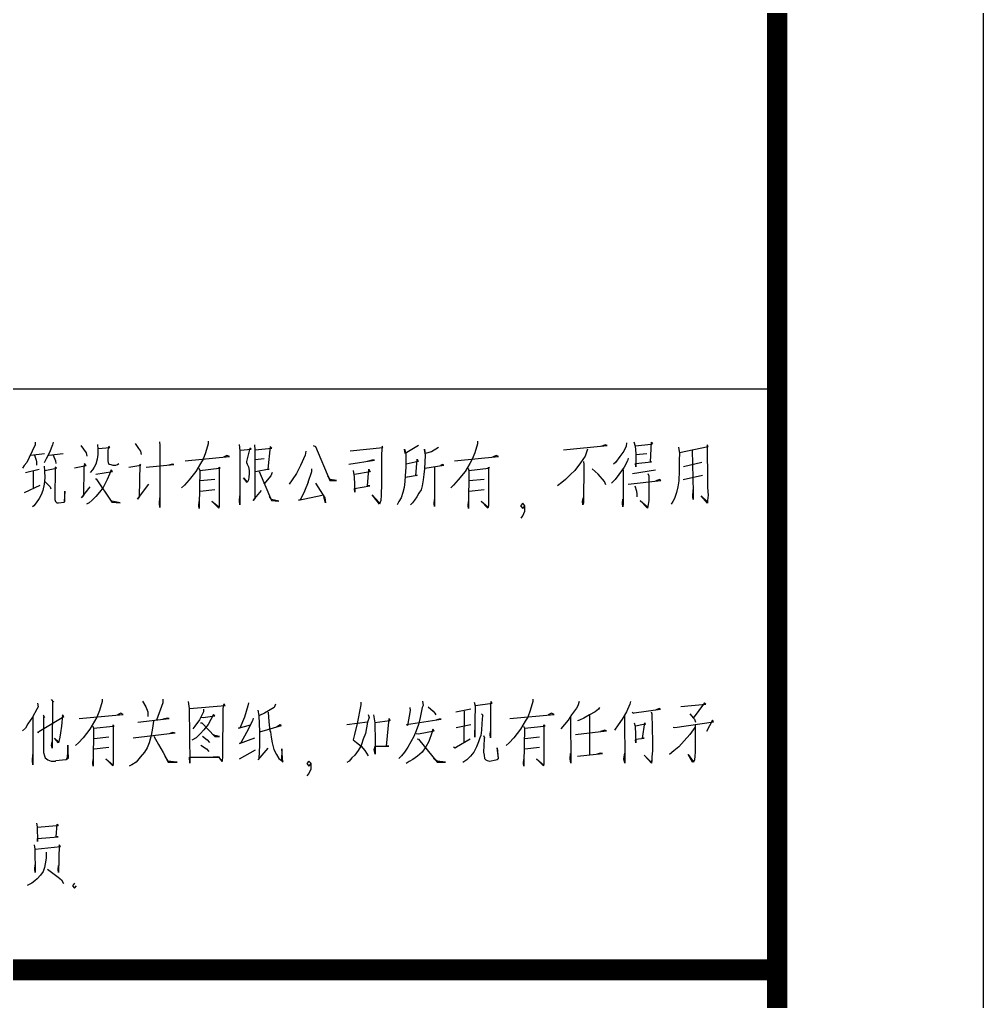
# Model space of a CAD drawing. Extents: x 39560 to 217760, y -140239 to 277665.
# Drawn here: x 139986 to 144660, y 41400 to 46161 of the extents above; entities that cross this region are included whole.
import ezdxf

# ---------------------------------------------------------------- set-up
doc = ezdxf.new("R2010")
doc.units = 0
doc.header["$LTSCALE"] = 1000
doc.header["$MEASUREMENT"] = 0
doc.layers.add('PUB_TITLE', color=4, linetype='Continuous')

# ---------------------------------------------------------------- blocks, each defined once
blk = doc.blocks.new('adasdcxcx')
at = {"layer": 'PUB_TITLE'}
for p, q in [((4656, -7531.5), (4656, 49868.5)), ((4656, -7531.5, 7), (4656, 49868.5, 7)), ((4656, 12460.5), (4656, 39482.4)), ((-2484, 15277.7), (4656, 15277.7)), ((1057.7, 15005.8), (1029, 14944.2)), ((1057.7, 15018.7), (1057.7, 15005.8)), ((1142, 15005.8), (1127.6, 14969.9)), ((1144.1, 15018.7), (1142, 15005.8)), ((1279.8, 15003.3), (1304.5, 14967.3)), ((1360, 15008.4), (1362, 14985.3)), ((1415.5, 15000.7), (1409.3, 14980.1)), ((1419.6, 14993), (1415.5, 15000.7)), ((1543, 15013.6), (1559.4, 14987.8)), ((1660.2, 15021.3), (1662.2, 15003.3)), ((1662.2, 15003.3), (1662.2, 14702.6)), ((1896.6, 15011), (1884.3, 14967.3)), ((1896.6, 15023.8), (1896.6, 15011)), ((2046.7, 15008.4), (2050.8, 14977.6)), ((2120.7, 15005.8), (2122.8, 14982.7)), ((2196.8, 14998.1), (2186.5, 14887.6)), ((2205, 14990.4), (2196.8, 14998.1)), ((2406.5, 15003.3), (2416.8, 14998.1)), ((2416.8, 14998.1), (2486.7, 14833.6)), ((2739.6, 15000.7), (2737.5, 14962.1)), ((2743.7, 14993), (2739.6, 15000.7)), ((2908.2, 14998.1), (2852.7, 14964.7)), ((2916.4, 15003.3), (2908.2, 14998.1)), ((3202.2, 15011), (3189.9, 14967.3)), ((3202.2, 15023.8), (3202.2, 15011)), ((3619.6, 14982.7), (3831.4, 15003.3)), ((3823.1, 15005.8), (3800.5, 14998.1)), ((3831.4, 15003.3), (3823.1, 15005.8)), ((3923.9, 15000.7), (3911.6, 14975)), ((3925.9, 15016.1), (3923.9, 15000.7)), ((3960.9, 15021.3), (3967.1, 15000.7)), ((4045.2, 15008.4), (3967.1, 15000.7)), ((3967.1, 15000.7), (3971.2, 14964.7)), ((4041.1, 14923.6), (4047.3, 15018.7)), ((4051.4, 15016.1), (4045.2, 15008.4)), ((4047.3, 15018.7), (4051.4, 15016.1)), ((4183, 14969.9), (4320.7, 14998.1)), ((4316.6, 15005.8), (4316.6, 14967.3)), ((4320.7, 14998.1), (4316.6, 15005.8)), ((1037.2, 14957), (1103, 14964.7)), ((1053.6, 14957), (1061.9, 14931.3)), ((1127.6, 14969.9), (1111.2, 14939)), ((1123.5, 14957), (1193.4, 14964.7)), ((1144.1, 14957), (1156.4, 14928.7)), ((1304.5, 14967.3), (1308.6, 14951.9)), ((1362, 14959.6), (1357.9, 14936.4)), ((1362, 14985.3), (1362, 14959.6)), ((1364.1, 14987.8), (1419.6, 14993)), ((1409.3, 14980.1), (1409.3, 14962.1)), ((1409.3, 14962.1), (1409.3, 14946.7)), ((1559.4, 14987.8), (1567.6, 14975)), ((1567.6, 14975), (1571.8, 14959.6)), ((1785.6, 14928.7), (1999.4, 14949.3)), ((1884.3, 14967.3), (1871.9, 14936.4)), ((1987.1, 14954.4), (1970.6, 14946.7)), ((1999.4, 14949.3), (1987.1, 14954.4)), ((2050.8, 14977.6), (2050.8, 14715.4)), ((2052.9, 14980.1), (2104.3, 14985.3)), ((2098.1, 14990.4), (2081.7, 14926.2)), ((2104.3, 14985.3), (2098.1, 14990.4)), ((2122.8, 14982.7), (2122.8, 14746.3)), ((2124.8, 14982.7), (2205, 14990.4)), ((2367.5, 14957), (2344.8, 14905.6)), ((2369.5, 14975), (2367.5, 14957)), ((2585.4, 14977.6), (2743.7, 14993)), ((2737.5, 14962.1), (2737.5, 14818.2)), ((2848.6, 14985.3), (2854.7, 14964.7)), ((2852.7, 14964.7), (2848.6, 14985.3)), ((2854.7, 14964.7), (2854.7, 14897.9)), ((2945.2, 14985.3), (2949.3, 14954.4)), ((2949.3, 14964.7), (2945.2, 14985.3)), ((2949.3, 14954.4), (2947.3, 14923.6)), ((2980.2, 14972.4), (2949.3, 14964.7)), ((3013.1, 14993), (2980.2, 14972.4)), ((3091.2, 14928.7), (3305, 14949.3)), ((3189.9, 14967.3), (3177.5, 14936.4)), ((3292.7, 14954.4), (3276.2, 14946.7)), ((3305, 14949.3), (3292.7, 14954.4)), ((3724.5, 14951.9), (3701.8, 14918.5)), ((3736.8, 14985.3), (3724.5, 14951.9)), ((3893.1, 14949.3), (3872.5, 14921)), ((3911.6, 14975), (3893.1, 14949.3)), ((3971.2, 14959.6), (4024.6, 14964.7)), ((3971.2, 14964.7), (3971.2, 14931.3)), ((4176.8, 14995.6), (4183, 14964.7)), ((4183, 14964.7), (4180.9, 14933.9)), ((4244.6, 14980.1), (4248.8, 14777.1)), ((4316.6, 14967.3), (4318.7, 14861.9)), ((1004.3, 14905.6), (996.1, 14892.8)), ((1016.6, 14921), (1004.3, 14905.6)), ((1029, 14944.2), (1016.6, 14921)), ((1061.9, 14931.3), (1063.9, 14923.6)), ((1063.9, 14923.6), (1063.9, 14908.2)), ((1111.2, 14939), (1100.9, 14918.5)), ((1100.9, 14903), (1103, 14879.9)), ((1156.4, 14928.7), (1158.5, 14915.9)), ((1249, 14895.3), (1304.5, 14905.6)), ((1296.2, 14915.9), (1294.2, 14895.3)), ((1304.5, 14905.6), (1296.2, 14915.9)), ((1351.8, 14913.3), (1343.5, 14897.9)), ((1357.9, 14936.4), (1351.8, 14913.3)), ((1409.3, 14946.7), (1409.3, 14928.7)), ((1409.3, 14928.7), (1411.4, 14921)), ((1411.4, 14921), (1415.5, 14913.3)), ((1415.5, 14913.3), (1423.7, 14910.7)), ((1423.7, 14910.7), (1434, 14908.2)), ((1434, 14908.2), (1448.4, 14908.2)), ((1448.4, 14908.2), (1456.6, 14910.7)), ((1456.6, 14910.7), (1462.8, 14915.9)), ((1512.1, 14897.9), (1569.7, 14908.2)), ((1565.6, 14913.3), (1561.5, 14754)), ((1569.7, 14908.2), (1565.6, 14913.3)), ((1596.4, 14897.9), (1730.1, 14910.7)), ((1721.8, 14913.3), (1705.4, 14908.2)), ((1730.1, 14910.7), (1721.8, 14913.3)), ((1859.6, 14915.9), (1837, 14877.3)), ((1871.9, 14936.4), (1859.6, 14915.9)), ((2081.7, 14926.2), (2081.7, 14921)), ((2081.7, 14921), (2085.8, 14913.3)), ((2085.8, 14913.3), (2091.9, 14900.5)), ((2168, 14939), (2124.8, 14933.9)), ((2344.8, 14905.6), (2324.3, 14867.1)), ((2579.2, 14913.3), (2702.6, 14931.3)), ((2690.3, 14931.3), (2667.6, 14926.2)), ((2702.6, 14931.3), (2690.3, 14931.3)), ((2914.4, 14926.2), (2856.8, 14913.3)), ((2904.1, 14856.8), (2910.3, 14936.4)), ((2910.3, 14936.4), (2914.4, 14926.2)), ((2947.3, 14923.6), (2945.2, 14890.2)), ((2947.3, 14892.8), (3039.8, 14908.2)), ((3033.6, 14910.7), (3023.3, 14905.6)), ((3039.8, 14908.2), (3033.6, 14910.7)), ((3165.2, 14915.9), (3142.6, 14877.3)), ((3177.5, 14936.4), (3165.2, 14915.9)), ((3701.8, 14918.5), (3675.1, 14882.5)), ((3716.2, 14926.2), (3718.3, 14910.7)), ((3718.3, 14910.7), (3716.2, 14725.7)), ((3872.5, 14921), (3862.2, 14913.3)), ((3930.1, 14928.7), (3913.6, 14897.9)), ((3934.2, 14941.6), (3930.1, 14928.7)), ((3969.1, 14915.9), (4047.3, 14923.6)), ((3971.2, 14900.5), (3969.1, 14915.9)), ((3971.2, 14931.3), (3971.2, 14910.7)), ((3971.2, 14910.7), (3971.2, 14900.5)), ((4047.3, 14923.6), (4041.1, 14923.6)), ((4180.9, 14933.9), (4180.9, 14879.9)), ((4289.9, 14921), (4201.5, 14900.5)), ((1010.5, 14872.2), (1076.2, 14887.6)), ((1047.5, 14877.3), (1047.5, 14792.5)), ((1103, 14879.9), (1105, 14846.5)), ((1105, 14882.5), (1160.5, 14892.8)), ((1154.4, 14882.5), (1152.3, 14759.1)), ((1154.4, 14897.9), (1154.4, 14882.5)), ((1160.5, 14892.8), (1154.4, 14897.9)), ((1294.2, 14895.3), (1292.1, 14759.1)), ((1335.3, 14885), (1325, 14872.2)), ((1343.5, 14897.9), (1335.3, 14885)), ((1351.8, 14864.5), (1431.9, 14877.3)), ((1417.6, 14864.5), (1407.3, 14838.8)), ((1425.8, 14885), (1417.6, 14864.5)), ((1431.9, 14877.3), (1425.8, 14885)), ((1837, 14877.3), (1804.1, 14836.2)), ((1851.4, 14892.8), (1855.5, 14882.5)), ((1855.5, 14882.5), (1853.4, 14712.9)), ((1855.5, 14882.5), (1950.1, 14892.8)), ((1950.1, 14897.9), (1954.2, 14892.8)), ((1950.1, 14892.8), (1950.1, 14897.9)), ((1954.2, 14892.8), (1950.1, 14890.2)), ((1950.1, 14890.2), (1950.1, 14710.3)), ((2091.9, 14900.5), (2096.1, 14882.5)), ((2096.1, 14867.1), (2094, 14849.1)), ((2096.1, 14882.5), (2096.1, 14867.1)), ((2192.7, 14887.6), (2126.9, 14874.8)), ((2143.3, 14877.3), (2203, 14736)), ((2200.9, 14856.8), (2166, 14815.7)), ((2186.5, 14887.6), (2192.7, 14887.6)), ((2207.1, 14872.2), (2200.9, 14856.8)), ((2324.3, 14867.1), (2303.7, 14836.2)), ((2398.3, 14874.8), (2379.8, 14823.4)), ((2398.3, 14890.2), (2398.3, 14874.8)), ((2488.8, 14838.8), (2476.4, 14856.8)), ((2599.8, 14882.5), (2603.9, 14851.6)), ((2682, 14874.8), (2606, 14861.9)), ((2669.7, 14807.9), (2675.9, 14887.6)), ((2675.9, 14887.6), (2682, 14874.8)), ((2852.7, 14856.8), (2850.6, 14828.5)), ((2854.7, 14897.9), (2852.7, 14856.8)), ((2863, 14851.6), (2910.3, 14859.3)), ((2910.3, 14859.3), (2904.1, 14856.8)), ((2943.2, 14861.9), (2939, 14836.2)), ((2945.2, 14890.2), (2943.2, 14861.9)), ((2994.6, 14897.9), (2994.6, 14707.7)), ((3142.6, 14877.3), (3109.7, 14836.2)), ((3157, 14892.8), (3161.1, 14882.5)), ((3161.1, 14882.5), (3159, 14712.9)), ((3161.1, 14882.5), (3255.7, 14892.8)), ((3255.7, 14897.9), (3259.8, 14892.8)), ((3255.7, 14892.8), (3255.7, 14897.9)), ((3259.8, 14892.8), (3255.7, 14890.2)), ((3255.7, 14890.2), (3255.7, 14710.3)), ((3654.5, 14861.9), (3629.9, 14838.8)), ((3675.1, 14882.5), (3654.5, 14861.9)), ((3788.2, 14864.5), (3759.4, 14890.2)), ((3819, 14828.5), (3788.2, 14864.5)), ((3888.9, 14861.9), (3870.4, 14838.8)), ((3913.6, 14897.9), (3888.9, 14861.9)), ((3909.5, 14885), (3909.5, 14720.6)), ((3954.7, 14867.1), (4065.8, 14885)), ((4028.8, 14867.1), (4032.9, 14856.8)), ((4032.9, 14856.8), (4032.9, 14782.2)), ((4180.9, 14879.9), (4178.8, 14831.1)), ((4199.4, 14838.8), (4294, 14859.3)), ((4318.7, 14861.9), (4318.7, 14807.9)), ((1006.3, 14774.5), (1082.4, 14810.5)), ((1100.9, 14815.7), (1094.8, 14784.8)), ((1105, 14846.5), (1100.9, 14815.7)), ((1105, 14828.5), (1129.7, 14802.8)), ((1349.7, 14841.4), (1353.8, 14841.4)), ((1353.8, 14841.4), (1429.9, 14728.3)), ((1397, 14818.2), (1386.7, 14800.2)), ((1407.3, 14838.8), (1397, 14818.2)), ((1553.3, 14743.7), (1608.8, 14815.7)), ((1781.5, 14810.5), (1767.1, 14797.7)), ((1804.1, 14836.2), (1781.5, 14810.5)), ((1929.5, 14838.8), (1857.5, 14831.1)), ((2067.3, 14846.5), (2085.8, 14825.9)), ((2085.8, 14823.4), (2067.3, 14846.5)), ((2091.9, 14836.2), (2085.8, 14823.4)), ((2094, 14849.1), (2091.9, 14836.2)), ((2303.7, 14836.2), (2289.3, 14815.7)), ((2381.8, 14825.9), (2363.3, 14782.2)), ((2379.8, 14823.4), (2381.8, 14825.9)), ((2416.8, 14820.8), (2462, 14748.8)), ((2486.7, 14833.6), (2490.8, 14833.6)), ((2519.6, 14833.6), (2488.8, 14838.8)), ((2490.8, 14833.6), (2519.6, 14833.6)), ((2603.9, 14851.6), (2608, 14777.1)), ((2606, 14795.1), (2680, 14807.9)), ((2680, 14807.9), (2669.7, 14807.9)), ((2737.5, 14818.2), (2735.5, 14761.7)), ((2850.6, 14828.5), (2846.5, 14800.2)), ((2858.9, 14849.1), (2863, 14851.6)), ((2934.9, 14807.9), (2928.8, 14787.4)), ((2939, 14836.2), (2934.9, 14807.9)), ((3087.1, 14810.5), (3072.7, 14797.7)), ((3109.7, 14836.2), (3087.1, 14810.5)), ((3235.1, 14838.8), (3163.1, 14831.1)), ((3611.4, 14823.4), (3590.8, 14807.9)), ((3629.9, 14838.8), (3611.4, 14823.4)), ((3825.2, 14813.1), (3819, 14828.5)), ((3870.4, 14838.8), (3851.9, 14820.8)), ((3934.2, 14815.7), (4092.5, 14833.6)), ((3965, 14807.9), (3973.2, 14782.2)), ((4086.3, 14838.8), (4067.8, 14831.1)), ((4092.5, 14833.6), (4086.3, 14838.8)), ((4178.8, 14831.1), (4174.7, 14802.8)), ((4318.7, 14807.9), (4318.7, 14800.2)), ((1086.5, 14764.3), (1076.2, 14746.3)), ((1094.8, 14784.8), (1086.5, 14764.3)), ((1129.7, 14802.8), (1133.8, 14792.5)), ((1152.3, 14759.1), (1152.3, 14741.1)), ((1201.7, 14782.2), (1197.6, 14730.8)), ((1201.7, 14730.8), (1201.7, 14782.2)), ((1281.9, 14748.8), (1325, 14802.8)), ((1292.1, 14759.1), (1281.9, 14748.8)), ((1370.3, 14777.1), (1351.8, 14756.5)), ((1386.7, 14800.2), (1370.3, 14777.1)), ((1857.5, 14782.2), (1929.5, 14790)), ((2048.8, 14736), (2050.8, 14759.1)), ((2114.6, 14736), (2155.7, 14784.8)), ((2334.6, 14738.6), (2449.7, 14761.7)), ((2363.3, 14782.2), (2342.8, 14738.6)), ((2608, 14777.1), (2606, 14795.1)), ((2692.3, 14764.3), (2727.3, 14725.7)), ((2727.3, 14718), (2692.3, 14764.3)), ((2735.5, 14761.7), (2733.4, 14736)), ((2840.3, 14774.5), (2832.1, 14748.8)), ((2846.5, 14800.2), (2840.3, 14774.5)), ((2918.5, 14772), (2908.2, 14754)), ((2928.8, 14787.4), (2918.5, 14772)), ((3163.1, 14782.2), (3235.1, 14790)), ((3973.2, 14782.2), (3975.3, 14766.8)), ((3975.3, 14766.8), (3975.3, 14754)), ((4032.9, 14782.2), (4032.9, 14736)), ((4168.6, 14774.5), (4158.3, 14746.3)), ((4174.7, 14802.8), (4168.6, 14774.5)), ((4246.7, 14756.5), (4248.8, 14787.4)), ((4248.8, 14777.1), (4248.8, 14741.1)), ((4287.8, 14759.1), (4316.6, 14730.8)), ((4318.7, 14723.1), (4287.8, 14759.1)), ((4318.7, 14800.2), (4320.7, 14761.7)), ((4320.7, 14761.7), (4318.7, 14736)), ((1061.9, 14725.7), (1051.6, 14710.3)), ((1076.2, 14746.3), (1061.9, 14725.7)), ((1152.3, 14741.1), (1156.4, 14730.8)), ((1156.4, 14730.8), (1162.6, 14725.7)), ((1162.6, 14725.7), (1170.8, 14725.7)), ((1170.8, 14725.7), (1197.6, 14728.3)), ((1197.6, 14728.3), (1201.7, 14730.8)), ((1318.9, 14725.7), (1306.5, 14718)), ((1333.3, 14738.6), (1318.9, 14725.7)), ((1351.8, 14756.5), (1333.3, 14738.6)), ((1429.9, 14733.4), (1419.6, 14743.7)), ((1469, 14725.7), (1429.9, 14733.4)), ((1429.9, 14728.3), (1469, 14725.7)), ((1561.5, 14754), (1553.3, 14743.7)), ((1660.2, 14723.1), (1662.2, 14748.8)), ((1662.2, 14702.6), (1660.2, 14723.1)), ((1851.4, 14712.9), (1853.4, 14730.8)), ((1853.4, 14697.4), (1851.4, 14712.9)), ((1853.4, 14712.9), (1853.4, 14697.4)), ((1915.1, 14733.4), (1948, 14705.1)), ((1948, 14700), (1915.1, 14733.4)), ((2050.8, 14715.4), (2048.8, 14736)), ((2122.8, 14746.3), (2114.6, 14736)), ((2203, 14741.1), (2194.7, 14756.5)), ((2240, 14733.4), (2203, 14741.1)), ((2203, 14736), (2240, 14733.4)), ((2342.8, 14738.6), (2334.6, 14738.6)), ((2466.1, 14725.7), (2457.9, 14754)), ((2462, 14748.8), (2466.1, 14725.7)), ((2729.3, 14723.1), (2727.3, 14718)), ((2733.4, 14736), (2729.3, 14723.1)), ((2821.8, 14730.8), (2813.6, 14715.4)), ((2832.1, 14748.8), (2821.8, 14730.8)), ((2887.6, 14725.7), (2877.4, 14715.4)), ((2897.9, 14738.6), (2887.6, 14725.7)), ((2908.2, 14754), (2897.9, 14738.6)), ((2992.5, 14720.6), (2994.6, 14741.1)), ((2994.6, 14707.7), (2992.5, 14720.6)), ((3157, 14712.9), (3159, 14730.8)), ((3159, 14697.4), (3157, 14712.9)), ((3159, 14712.9), (3159, 14697.4)), ((3220.7, 14733.4), (3253.6, 14705.1)), ((3253.6, 14700), (3220.7, 14733.4)), ((3422.2, 14723.1), (3411.9, 14710.3)), ((3432.5, 14710.3), (3422.2, 14723.1)), ((3712.1, 14733.4), (3716.2, 14751.4)), ((3714.2, 14715.4), (3712.1, 14733.4)), ((3716.2, 14725.7), (3714.2, 14715.4)), ((3905.4, 14723.1), (3907.4, 14743.7)), ((3907.4, 14705.1), (3905.4, 14723.1)), ((3909.5, 14720.6), (3907.4, 14705.1)), ((3991.7, 14736), (4026.7, 14705.1)), ((4026.7, 14700), (3991.7, 14736)), ((4032.9, 14736), (4028.8, 14707.7)), ((4150.1, 14730.8), (4141.8, 14718)), ((4158.3, 14746.3), (4150.1, 14730.8)), ((4248.8, 14741.1), (4246.7, 14756.5)), ((4318.7, 14736), (4318.7, 14723.1)), ((1051.6, 14710.3), (1045.4, 14705.1)), ((1950.1, 14710.3), (1948, 14700)), ((3255.7, 14710.3), (3253.6, 14700)), ((3411.9, 14710.3), (3422.2, 14697.4)), ((3422.2, 14697.4), (3432.5, 14710.3)), ((3422.2, 14661.4), (3432.5, 14684.6)), ((3432.5, 14684.6), (3432.5, 14710.3)), ((4028.8, 14707.7), (4026.7, 14700)), ((3414, 14651.2), (3422.2, 14661.4)), ((1135.4, 13771.3), (1145.7, 13758.4)), ((1141.6, 13761), (1139.5, 13534.8)), ((1145.7, 13758.4), (1141.6, 13761)), ((1382.1, 13761), (1369.8, 13717.3)), ((1382.1, 13773.8), (1382.1, 13761)), ((1577.4, 13763.5), (1593.9, 13735.3)), ((1676.1, 13773.8), (1676.1, 13755.8)), ((1799.5, 13761), (1803.6, 13727.6)), ((2936.5, 13763.5), (2938.6, 13743)), ((3267.5, 13761), (3265.5, 13748.1)), ((3273.7, 13753.3), (3267.5, 13761)), ((3471.1, 13761), (3458.7, 13717.3)), ((3471.1, 13773.8), (3471.1, 13761)), ((3695.2, 13761), (3689, 13740.4)), ((3944, 13761), (3941.9, 13748.1)), ((1065.5, 13725), (1044.9, 13686.4)), ((1071.7, 13735.3), (1065.5, 13725)), ((1069.6, 13753.3), (1071.7, 13735.3)), ((1369.8, 13717.3), (1357.4, 13686.4)), ((1593.9, 13735.3), (1604.2, 13712.1)), ((1604.2, 13712.1), (1604.2, 13689)), ((1676.1, 13755.8), (1645.3, 13671)), ((1803.6, 13727.6), (1807.7, 13462.8)), ((1805.7, 13727.6), (1978.4, 13743)), ((1873.5, 13712.1), (1855, 13673.6)), ((1873.5, 13725), (1873.5, 13712.1)), ((1968.1, 13727.6), (1966, 13496.3)), ((1972.2, 13750.7), (1968.1, 13727.6)), ((1978.4, 13743), (1972.2, 13750.7)), ((2089.4, 13740.4), (2073, 13686.4)), ((2091.5, 13755.8), (2089.4, 13740.4)), ((2136.7, 13719.9), (2142.9, 13694.2)), ((2216.9, 13732.7), (2169.6, 13704.4)), ((2223, 13748.1), (2216.9, 13732.7)), ((2636.3, 13745.6), (2619.9, 13655.6)), ((2636.3, 13758.4), (2636.3, 13745.6)), ((2876.9, 13717.3), (2862.5, 13645.3)), ((2874.8, 13732.7), (2876.9, 13717.3)), ((2934.4, 13732.7), (2924.2, 13683.9)), ((2938.6, 13743), (2934.4, 13732.7)), ((2963.2, 13735.3), (2987.9, 13714.7)), ((2987.9, 13714.7), (2996.1, 13704.4)), ((3170.9, 13725), (3096.9, 13709.6)), ((3138, 13714.7), (3135.9, 13563.1)), ((3187.3, 13758.4), (3191.5, 13740.4)), ((3191.5, 13740.4), (3189.4, 13668.4)), ((3193.5, 13743), (3273.7, 13753.3)), ((3265.5, 13748.1), (3265.5, 13619.6)), ((3458.7, 13717.3), (3446.4, 13686.4)), ((3682.9, 13730.1), (3658.2, 13696.7)), ((3689, 13740.4), (3682.9, 13730.1)), ((3773.3, 13712.1), (3746.6, 13696.7)), ((3789.8, 13725), (3773.3, 13712.1)), ((3793.9, 13732.7), (3789.8, 13725)), ((3925.5, 13712.1), (3904.9, 13676.2)), ((3941.9, 13748.1), (3925.5, 13712.1)), ((3962.5, 13707), (4090, 13725)), ((4044.7, 13712.1), (4048.8, 13701.9)), ((4083.8, 13727.6), (4065.3, 13719.9)), ((4090, 13725), (4083.8, 13727.6)), ((4188.6, 13737.8), (4310, 13748.1)), ((4303.8, 13755.8), (4248.3, 13681.3)), ((4310, 13748.1), (4303.8, 13755.8)), ((1044.9, 13686.4), (1022.3, 13653)), ((1047, 13686.4), (1047, 13455.1)), ((1075.8, 13617), (1197.1, 13689)), ((1096.3, 13696.7), (1102.5, 13683.9)), ((1098.4, 13689), (1098.4, 13532.2)), ((1102.5, 13683.9), (1098.4, 13689)), ((1190.9, 13696.7), (1184.7, 13642.7)), ((1197.1, 13689), (1190.9, 13696.7)), ((1271.1, 13678.7), (1484.9, 13699.3)), ((1345.1, 13665.9), (1322.5, 13627.3)), ((1357.4, 13686.4), (1345.1, 13665.9)), ((1472.6, 13704.4), (1456.1, 13696.7)), ((1484.9, 13699.3), (1472.6, 13704.4)), ((1554.8, 13660.7), (1707, 13678.7)), ((1630.9, 13665.9), (1626.8, 13632.5)), ((1700.8, 13681.3), (1676.1, 13676.2)), ((1707, 13678.7), (1700.8, 13681.3)), ((1855, 13673.6), (1832.4, 13642.7)), ((1863.2, 13686.4), (1871.5, 13683.9)), ((1871.5, 13683.9), (1929, 13691.6)), ((1922.9, 13699.3), (1896.1, 13650.5)), ((1929, 13691.6), (1922.9, 13699.3)), ((2073, 13686.4), (2050.3, 13632.5)), ((2112, 13668.4), (2083.2, 13611.9)), ((2114.1, 13681.3), (2112, 13668.4)), ((2142.9, 13694.2), (2144.9, 13614.5)), ((2169.6, 13704.4), (2144.9, 13694.2)), ((2188.1, 13709.6), (2190.2, 13663.3)), ((2677.4, 13683.9), (2669.2, 13660.7)), ((2673.3, 13699.3), (2677.4, 13683.9)), ((2698, 13696.7), (2704.2, 13658.2)), ((2778.2, 13668.4), (2704.2, 13658.2)), ((2761.7, 13545.1), (2774.1, 13678.7)), ((2774.1, 13678.7), (2778.2, 13668.4)), ((2858.4, 13650.5), (3027, 13676.2)), ((2924.2, 13683.9), (2915.9, 13650.5)), ((2996.1, 13704.4), (3000.2, 13696.7)), ((3016.7, 13676.2), (3004.4, 13673.6)), ((3027, 13676.2), (3016.7, 13676.2)), ((3189.4, 13668.4), (3189.4, 13588.8)), ((3222.3, 13701.9), (3230.5, 13694.2)), ((3226.4, 13694.2), (3224.4, 13655.6)), ((3230.5, 13694.2), (3226.4, 13694.2)), ((3360.1, 13678.7), (3573.9, 13699.3)), ((3434.1, 13665.9), (3411.5, 13627.3)), ((3446.4, 13686.4), (3434.1, 13665.9)), ((3561.5, 13704.4), (3545.1, 13696.7)), ((3573.9, 13699.3), (3561.5, 13704.4)), ((3641.7, 13671), (3625.3, 13650.5)), ((3658.2, 13696.7), (3641.7, 13671)), ((3654.1, 13689), (3656.1, 13462.8)), ((3697.2, 13671), (3687, 13668.4)), ((3717.8, 13681.3), (3697.2, 13671)), ((3746.6, 13696.7), (3717.8, 13681.3)), ((3746.6, 13694.2), (3746.6, 13504)), ((3904.9, 13676.2), (3884.3, 13647.9)), ((3915.2, 13691.6), (3917.2, 13462.8)), ((3952.2, 13709.6), (3958.4, 13704.4)), ((3958.4, 13704.4), (3962.5, 13707)), ((4048.8, 13701.9), (4050.9, 13565.6)), ((4231.8, 13701.9), (4250.3, 13681.3)), ((4250.3, 13681.3), (4254.4, 13676.2)), ((4254.4, 13676.2), (4260.6, 13660.7)), ((4342.8, 13671), (4314.1, 13617)), ((4347, 13663.3), (4342.8, 13671)), ((1010, 13632.5), (995.6, 13619.6)), ((1022.3, 13653), (1010, 13632.5)), ((1073.7, 13611.9), (1075.8, 13617)), ((1184.7, 13642.7), (1180.6, 13609.3)), ((1322.5, 13627.3), (1289.6, 13586.2)), ((1336.9, 13642.7), (1341, 13632.5)), ((1341, 13632.5), (1338.9, 13462.8)), ((1341, 13632.5), (1435.6, 13642.7)), ((1435.6, 13647.9), (1439.7, 13642.7)), ((1435.6, 13642.7), (1435.6, 13647.9)), ((1439.7, 13642.7), (1435.6, 13640.2)), ((1435.6, 13640.2), (1435.6, 13460.3)), ((1626.8, 13632.5), (1620.6, 13596.5)), ((1832.4, 13642.7), (1822.1, 13629.9)), ((1875.6, 13624.8), (1857.1, 13604.2)), ((1859.1, 13658.2), (1865.3, 13658.2)), ((1865.3, 13658.2), (1929, 13591.3)), ((1896.1, 13650.5), (1875.6, 13624.8)), ((2044.2, 13632.5), (2101.7, 13647.9)), ((2050.3, 13632.5), (2044.2, 13632.5)), ((2147, 13614.5), (2251.8, 13645.3)), ((2190.2, 13663.3), (2196.3, 13619.6)), ((2196.3, 13619.6), (2198.4, 13614.5)), ((2245.7, 13647.9), (2227.2, 13637.6)), ((2251.8, 13645.3), (2245.7, 13647.9)), ((2568.5, 13650.5), (2669.2, 13663.3)), ((2619.9, 13655.6), (2605.5, 13601.6)), ((2669.2, 13660.7), (2658.9, 13606.8)), ((2704.2, 13658.2), (2706.2, 13568.2)), ((2862.5, 13645.3), (2858.4, 13650.5)), ((2905.7, 13619.6), (2893.3, 13591.3)), ((2915.9, 13650.5), (2905.7, 13619.6)), ((2915.9, 13604.2), (2992, 13619.6)), ((2985.8, 13627.3), (2981.7, 13609.3)), ((2992, 13619.6), (2985.8, 13627.3)), ((3098.9, 13635), (3170.9, 13650.5)), ((3189.4, 13601.6), (3189.4, 13622.2)), ((3222.3, 13622.2), (3218.2, 13596.5)), ((3224.4, 13655.6), (3222.3, 13622.2)), ((3263.4, 13601.6), (3265.5, 13617)), ((3265.5, 13619.6), (3265.5, 13586.2)), ((3411.5, 13627.3), (3378.6, 13586.2)), ((3425.8, 13642.7), (3430, 13632.5)), ((3430, 13632.5), (3427.9, 13462.8)), ((3430, 13632.5), (3524.5, 13642.7)), ((3524.5, 13647.9), (3528.6, 13642.7)), ((3524.5, 13642.7), (3524.5, 13647.9)), ((3528.6, 13642.7), (3524.5, 13640.2)), ((3524.5, 13640.2), (3524.5, 13460.3)), ((3625.3, 13650.5), (3606.8, 13629.9)), ((3678.7, 13601.6), (3828.8, 13619.6)), ((3820.6, 13622.2), (3800, 13617)), ((3828.8, 13619.6), (3820.6, 13622.2)), ((3884.3, 13647.9), (3867.9, 13622.2)), ((3962.5, 13658.2), (3966.6, 13642.7)), ((3966.6, 13642.7), (3970.7, 13560.5)), ((4007.7, 13650.5), (3968.6, 13642.7)), ((4003.6, 13583.6), (4013.9, 13658.2)), ((4015.9, 13650.5), (4007.7, 13650.5)), ((4013.9, 13658.2), (4015.9, 13650.5)), ((4151.6, 13637.6), (4159.9, 13635)), ((4159.9, 13635), (4347, 13663.3)), ((4256.5, 13635), (4231.8, 13601.6)), ((4258.5, 13650.5), (4258.5, 13516.8)), ((1069.6, 13614.5), (1073.7, 13611.9)), ((1151.8, 13583.6), (1170.3, 13565.6)), ((1170.3, 13560.5), (1151.8, 13583.6)), ((1174.5, 13573.4), (1170.3, 13560.5)), ((1170.3, 13565.6), (1172.4, 13570.8)), ((1176.5, 13588.8), (1174.5, 13573.4)), ((1180.6, 13609.3), (1176.5, 13588.8)), ((1289.6, 13586.2), (1267, 13560.5)), ((1415, 13588.8), (1343.1, 13581.1)), ((1532.2, 13586.2), (1735.8, 13609.3)), ((1620.6, 13596.5), (1610.3, 13560.5)), ((1633, 13593.9), (1655.6, 13552.8)), ((1723.4, 13611.9), (1707, 13604.2)), ((1733.7, 13609.3), (1723.4, 13611.9)), ((1838.6, 13586.2), (1818, 13573.4)), ((1857.1, 13604.2), (1838.6, 13586.2)), ((1869.4, 13593.9), (1892, 13575.9)), ((1892, 13575.9), (1902.3, 13563.1)), ((1929, 13596.5), (1918.8, 13601.6)), ((1951.6, 13591.3), (1929, 13596.5)), ((1929, 13591.3), (1951.6, 13591.3)), ((2048.3, 13557.9), (2122.3, 13586.2)), ((2083.2, 13611.9), (2054.5, 13560.5)), ((2144.9, 13614.5), (2144.9, 13547.7)), ((2198.4, 13614.5), (2202.5, 13588.8)), ((2202.5, 13588.8), (2206.6, 13560.5)), ((2605.5, 13601.6), (2599.3, 13575.9)), ((2599.3, 13575.9), (2615.8, 13563.1)), ((2648.7, 13578.5), (2640.4, 13552.8)), ((2658.9, 13606.8), (2648.7, 13578.5)), ((2893.3, 13591.3), (2878.9, 13565.6)), ((2905.7, 13606.8), (2915.9, 13604.2)), ((2909.8, 13581.1), (2915.9, 13578.5)), ((2915.9, 13578.5), (3006.4, 13468)), ((2981.7, 13609.3), (2967.3, 13568.2)), ((3101, 13542.5), (3166.8, 13581.1)), ((3189.4, 13588.8), (3189.4, 13601.6)), ((3214.1, 13586.2), (3207.9, 13565.6)), ((3218.2, 13596.5), (3214.1, 13586.2)), ((3232.6, 13596.5), (3236.7, 13586.2)), ((3234.6, 13581.1), (3232.6, 13516.8)), ((3236.7, 13586.2), (3234.6, 13581.1)), ((3265.5, 13586.2), (3263.4, 13601.6)), ((3378.6, 13586.2), (3355.9, 13560.5)), ((3504, 13588.8), (3432, 13581.1)), ((3968.6, 13575.9), (3970.7, 13578.5)), ((3970.7, 13560.5), (3968.6, 13575.9)), ((3970.7, 13578.5), (4011.8, 13583.6)), ((4011.8, 13583.6), (4003.6, 13583.6)), ((4205.1, 13570.8), (4178.4, 13542.5)), ((4231.8, 13601.6), (4205.1, 13570.8)), ((1098.4, 13532.2), (1098.4, 13514.2)), ((1137.4, 13547.7), (1139.5, 13565.6)), ((1139.5, 13534.8), (1137.4, 13547.7)), ((1215.6, 13550.2), (1213.5, 13488.5)), ((1219.7, 13488.5), (1215.6, 13550.2)), ((1267, 13560.5), (1252.6, 13547.7)), ((1343.1, 13532.2), (1415, 13539.9)), ((1600.1, 13537.4), (1587.7, 13516.8)), ((1610.3, 13560.5), (1600.1, 13537.4)), ((1655.6, 13552.8), (1678.2, 13514.2)), ((1861.2, 13550.2), (1887.9, 13532.2)), ((1887.9, 13532.2), (1900.2, 13519.4)), ((2054.5, 13560.5), (2048.3, 13557.9)), ((2048.3, 13483.4), (2126.4, 13527.1)), ((2138.7, 13478.3), (2188.1, 13534.8)), ((2144.9, 13547.7), (2142.9, 13486)), ((2206.6, 13560.5), (2214.8, 13529.7)), ((2214.8, 13529.7), (2227.2, 13504)), ((2253.9, 13532.2), (2251.8, 13473.1)), ((2258, 13468), (2253.9, 13532.2)), ((2624, 13524.5), (2607.5, 13501.4)), ((2615.8, 13563.1), (2638.4, 13545.1)), ((2636.3, 13545.1), (2624, 13524.5)), ((2640.4, 13552.8), (2636.3, 13545.1)), ((2638.4, 13545.1), (2656.9, 13524.5)), ((2656.9, 13524.5), (2665.1, 13511.7)), ((2702.1, 13529.7), (2706.2, 13545.1)), ((2706.2, 13506.5), (2702.1, 13529.7)), ((2706.2, 13568.2), (2706.2, 13506.5)), ((2706.2, 13545.1), (2772, 13545.1)), ((2772, 13545.1), (2761.7, 13545.1)), ((2864.5, 13539.9), (2848.1, 13516.8)), ((2878.9, 13565.6), (2864.5, 13539.9)), ((2952.9, 13542.5), (2934.4, 13516.8)), ((2967.3, 13568.2), (2952.9, 13542.5)), ((3086.6, 13542.5), (3094.8, 13537.4)), ((3094.8, 13537.4), (3101, 13542.5)), ((3197.6, 13542.5), (3185.3, 13516.8)), ((3207.9, 13565.6), (3197.6, 13542.5)), ((3298.4, 13537.4), (3302.5, 13486)), ((3304.5, 13486), (3298.4, 13537.4)), ((3355.9, 13560.5), (3341.5, 13547.7)), ((3432, 13532.2), (3504, 13539.9)), ((4050.9, 13522), (4048.8, 13493.7)), ((4050.9, 13565.6), (4050.9, 13522)), ((4155.7, 13522), (4133.1, 13504)), ((4178.4, 13542.5), (4155.7, 13522)), ((1044.9, 13475.7), (1047, 13504)), ((1047, 13455.1), (1044.9, 13475.7)), ((1098.4, 13514.2), (1102.5, 13498.8)), ((1102.5, 13498.8), (1106.6, 13488.5)), ((1106.6, 13488.5), (1112.8, 13483.4)), ((1112.8, 13483.4), (1118.9, 13478.3)), ((1118.9, 13478.3), (1135.4, 13473.1)), ((1135.4, 13473.1), (1156, 13473.1)), ((1156, 13473.1), (1158, 13475.7)), ((1158, 13475.7), (1190.9, 13478.3)), ((1190.9, 13478.3), (1207.4, 13480.8)), ((1213.5, 13488.5), (1207.4, 13480.8)), ((1207.4, 13480.8), (1219.7, 13488.5)), ((1336.9, 13462.8), (1338.9, 13480.8)), ((1400.6, 13483.4), (1433.5, 13455.1)), ((1433.5, 13450), (1400.6, 13483.4)), ((1567.2, 13491.1), (1546.6, 13468)), ((1587.7, 13516.8), (1567.2, 13491.1)), ((1678.2, 13514.2), (1702.9, 13468)), ((1702.9, 13473.1), (1688.5, 13496.3)), ((1741.9, 13468), (1702.9, 13473.1)), ((1807.7, 13462.8), (1805.7, 13491.1)), ((1805.7, 13491.1), (1951.6, 13491.1)), ((1941.4, 13493.7), (1920.8, 13491.1)), ((1951.6, 13491.1), (1941.4, 13493.7)), ((1964, 13470.6), (1949.6, 13491.1)), ((1966, 13496.3), (1964, 13470.6)), ((2142.9, 13486), (2138.7, 13478.3)), ((2227.2, 13504), (2239.5, 13486)), ((2239.5, 13486), (2251.8, 13475.7)), ((2251.8, 13475.7), (2258, 13468)), ((2385.5, 13473.1), (2375.2, 13460.3)), ((2395.8, 13460.3), (2385.5, 13473.1)), ((2580.8, 13473.1), (2568.5, 13465.4)), ((2593.1, 13488.5), (2580.8, 13473.1)), ((2607.5, 13501.4), (2593.1, 13488.5)), ((2665.1, 13511.7), (2673.3, 13498.8)), ((2833.7, 13498.8), (2821.4, 13486)), ((2848.1, 13516.8), (2833.7, 13498.8)), ((2889.2, 13480.8), (2870.7, 13470.6)), ((2911.8, 13496.3), (2889.2, 13480.8)), ((2934.4, 13516.8), (2911.8, 13496.3)), ((3006.4, 13473.1), (2990, 13486)), ((3047.5, 13468), (3006.4, 13473.1)), ((3150.3, 13478.3), (3131.8, 13465.4)), ((3168.8, 13496.3), (3150.3, 13478.3)), ((3185.3, 13516.8), (3168.8, 13496.3)), ((3232.6, 13516.8), (3234.6, 13501.4)), ((3234.6, 13501.4), (3236.7, 13486)), ((3236.7, 13486), (3242.9, 13478.3)), ((3242.9, 13478.3), (3249, 13475.7)), ((3249, 13475.7), (3261.4, 13473.1)), ((3261.4, 13473.1), (3292.2, 13478.3)), ((3292.2, 13478.3), (3300.4, 13480.8)), ((3302.5, 13486), (3298.4, 13480.8)), ((3300.4, 13480.8), (3304.5, 13486)), ((3425.8, 13462.8), (3427.9, 13480.8)), ((3489.6, 13483.4), (3522.5, 13455.1)), ((3522.5, 13450), (3489.6, 13483.4)), ((3652, 13483.4), (3654.1, 13509.1)), ((3656.1, 13462.8), (3652, 13483.4)), ((3687, 13496.3), (3808.3, 13509.1)), ((3798, 13511.7), (3783.6, 13506.5)), ((3808.3, 13509.1), (3798, 13511.7)), ((3913.1, 13483.4), (3917.2, 13511.7)), ((3917.2, 13462.8), (3913.1, 13483.4)), ((4011.8, 13501.4), (4044.7, 13468)), ((4046.8, 13462.8), (4011.8, 13501.4)), ((4044.7, 13468), (4048.8, 13475.7)), ((4048.8, 13475.7), (4046.8, 13462.8)), ((4048.8, 13493.7), (4048.8, 13475.7)), ((4223.6, 13504), (4248.3, 13470.6)), ((4246.2, 13468), (4223.6, 13504)), ((4254.4, 13478.3), (4250.3, 13468)), ((4256.5, 13496.3), (4254.4, 13478.3)), ((4258.5, 13516.8), (4256.5, 13496.3)), ((1338.9, 13447.4), (1336.9, 13462.8)), ((1338.9, 13462.8), (1338.9, 13447.4)), ((1435.6, 13460.3), (1433.5, 13450)), ((1526, 13455.1), (1513.7, 13447.4)), ((1546.6, 13468), (1526, 13455.1)), ((1702.9, 13468), (1746, 13468)), ((1746, 13468), (1741.9, 13468)), ((2375.2, 13460.3), (2385.5, 13447.4)), ((2385.5, 13447.4), (2395.8, 13460.3)), ((2385.5, 13411.4), (2395.8, 13434.6)), ((2395.8, 13434.6), (2395.8, 13460.3)), ((2870.7, 13470.6), (2856.3, 13460.3)), ((3006.4, 13468), (3047.5, 13468)), ((3427.9, 13447.4), (3425.8, 13462.8)), ((3427.9, 13462.8), (3427.9, 13447.4)), ((3524.5, 13460.3), (3522.5, 13450)), ((4250.3, 13468), (4246.2, 13468)), ((2377.3, 13401.2), (2385.5, 13411.4)), ((1063.4, 13171.9), (1067.5, 13154)), ((1162.1, 13159.1), (1067.5, 13151.4)), ((1067.5, 13154), (1069.6, 13082)), ((1160.1, 13105.1), (1164.2, 13166.8)), ((1168.3, 13159.1), (1162.1, 13159.1)), ((1164.2, 13166.8), (1168.3, 13159.1)), ((1069.6, 13097.4), (1168.3, 13105.1)), ((1069.6, 13082), (1069.6, 13097.4)), ((1168.3, 13105.1), (1160.1, 13105.1)), ((1053.1, 13066.6), (1055.2, 13046)), ((1055.2, 13046), (1057.3, 12932.9)), ((1057.3, 13046), (1180.6, 13058.9)), ((1174.5, 13066.6), (1170.3, 12932.9)), ((1180.6, 13058.9), (1174.5, 13066.6)), ((1110.7, 13002.3), (1106.6, 12974)), ((1110.7, 13030.6), (1110.7, 13002.3)), ((1055.2, 12950.9), (1057.3, 12968.9)), ((1057.3, 12932.9), (1055.2, 12950.9)), ((1102.5, 12956.1), (1096.3, 12938.1)), ((1106.6, 12974), (1102.5, 12956.1)), ((1168.3, 12945.8), (1170.3, 12966.3)), ((1067.5, 12902.1), (1055.2, 12891.8)), ((1084, 12920.1), (1067.5, 12902.1)), ((1096.3, 12938.1), (1084, 12920.1)), ((1116.9, 12948.3), (1168.3, 12909.8)), ((1170.3, 12932.9), (1168.3, 12945.8)), ((1168.3, 12909.8), (1184.7, 12896.9)), ((1040.8, 12881.5), (1018.2, 12868.7)), ((1055.2, 12891.8), (1040.8, 12881.5)), ((1184.7, 12896.9), (1195, 12879)), ((1248.2, 12880.9), (1238.2, 12868.4)), ((1238.2, 12868.4), (1248.2, 12855.8)), ((1248.2, 12855.8), (1258.3, 12868.4)), ((-2484, 12460.5), (4656, 12460.5))]:
    blk.add_line(p, q, dxfattribs=at)
at = {"layer": 'PUB_TITLE', "const_width": 102, "elevation": 8.3}
blk.add_lwpolyline([(4656, 39482.4), (-2484, 39482.4), (-2484, 12460.5), (4656, 12460.5)], dxfattribs=at)

msp = doc.modelspace()

# ---------------------------------------------------------------- linework, layer by layer
at = {"layer": 'PUB_TITLE', "color": 0}
msp.add_lwpolyline([(39559.763, 20560.919), (144659.763, 20560.919), (144659.763, 79960.919), (39559.763, 79960.919)], close=True, dxfattribs=at)
at = {"layer": 'PUB_TITLE', "color": 0, "const_width": 100}
msp.add_lwpolyline([(42059.763, 21560.919), (143659.763, 21560.919), (143659.763, 78960.919), (42059.763, 78960.919)], close=True, dxfattribs=at)

# ---------------------------------------------------------------- block references
msp.add_blockref('adasdcxcx', (139003.723, 29092.38))

doc.saveas('drawing.dxf')
